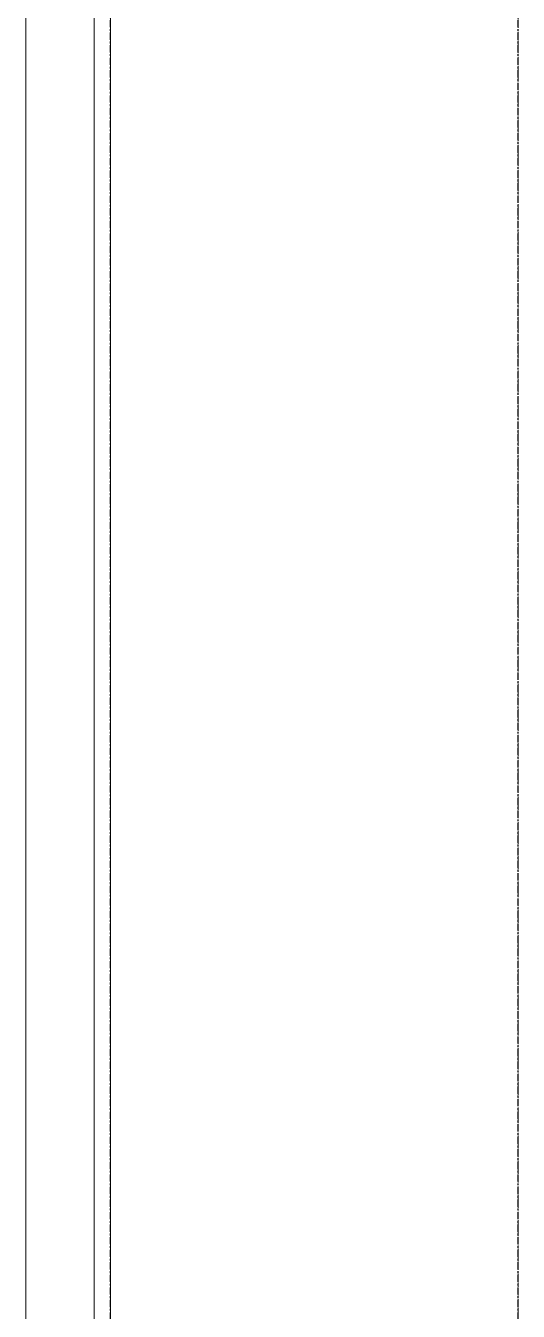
# Model space of a CAD drawing. Header units: millimetres. Extents: x -677815 to 476396, y -125373 to 39000.
# Drawn here: x 153120 to 153992, y 4169 to 6446 of the extents above; entities that cross this region are included whole.
import ezdxf

# ---------------------------------------------------------------- set-up
doc = ezdxf.new("R2010")
doc.units = ezdxf.units.MM
doc.linetypes.add('Xref building Toll$0$_SBA Dash - Loose', pattern=[5, 3, -2])
doc.linetypes.add('Xref building Toll$0$Grid Line', pattern=[22.225, 12.7, -3.175, 3.175, -3.175])
for name, color, linetype, lineweight in [('AM_BOR', 4, 'Continuous', 25), ('Xref building Toll$0$A-DETL', 90, 'Continuous', 9), ('Xref building Toll$0$A-WALL', 113, 'Continuous', 9)]:
    doc.layers.add(name, color=color, linetype=linetype, lineweight=lineweight)
doc.layers.add('Xref building Toll$0$S-GRID', color=8, linetype='Continuous')

# ---------------------------------------------------------------- blocks, each defined once
blk = doc.blocks.new('Xref building Toll$0$Toll Grids')
at = {"layer": 'Xref building Toll$0$S-GRID', "linetype": 'Xref building Toll$0$Grid Line'}
for p, q in [((153992, -125373.3), (153992, 36031.5)), ((153270, -125373.3), (153270, 35080.8))]:
    blk.add_line(p, q, dxfattribs=at)
blk = doc.blocks.new('Xref building Toll$0$building block 28092016')
at = {"layer": 'Xref building Toll$0$A-DETL', "linetype": 'Xref building Toll$0$_SBA Dash - Loose'}
blk.add_line((876541.6, -651499.5), (876541.6, -671499.5), dxfattribs=at)
at = {"layer": 'Xref building Toll$0$A-WALL', "lineweight": 18}
for p, q in [((875819.6, -671499.5), (875819.6, -651499.5)), ((875790.6, -651528.5), (875790.6, -671499.5))]:
    blk.add_line(p, q, dxfattribs=at)
at = {"layer": 'Xref building Toll$0$A-WALL'}
blk.add_line((875669.6, -670809.5), (875669.6, -661594.5), dxfattribs=at)
blk = doc.blocks.new('Xref building Toll')
for name, p in [('Xref building Toll$0$Toll Grids', (0, 0)), ('Xref building Toll$0$building block 28092016', (-722549.6, 671499.5))]:
    blk.add_blockref(name, p)

msp = doc.modelspace()

# ---------------------------------------------------------------- block references
at = {"layer": 'AM_BOR'}
msp.add_blockref('Xref building Toll', (0, 0), dxfattribs=at)

doc.saveas('drawing.dxf')
